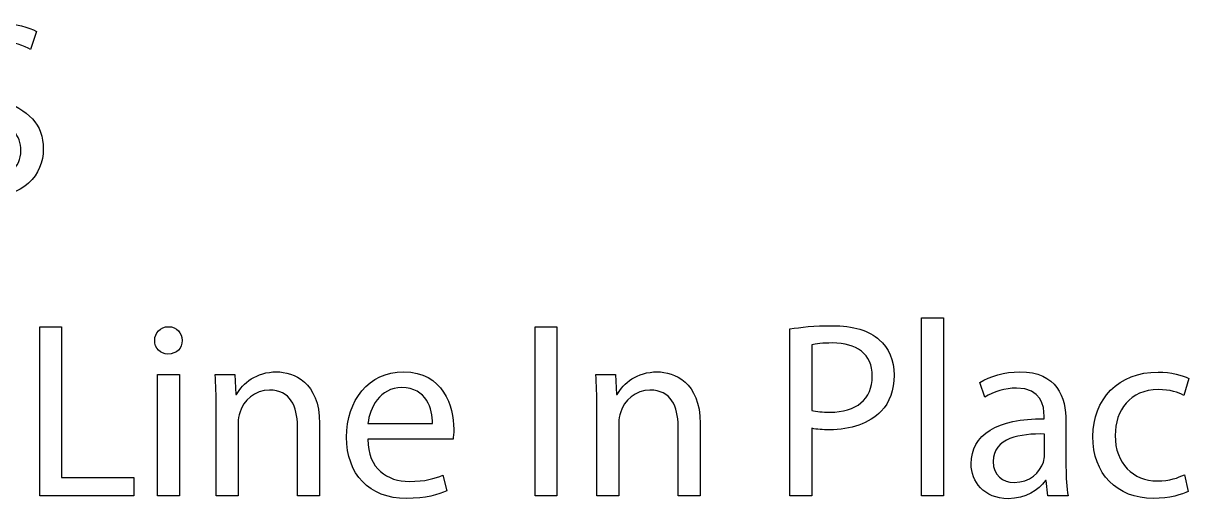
# Model space of a CAD drawing. Header units: centimetres. Extents: x -10.3 to 5.3, y -8.1 to 8.1.
# Drawn here: x -7.832 to -6.357, y -3.282 to -2.68 of the extents above; entities that cross this region are included whole.
import ezdxf

# ---------------------------------------------------------------- set-up
doc = ezdxf.new("R2010")
doc.units = ezdxf.units.CM
doc.header["$MEASUREMENT"] = 0
doc.layers.add('Layer 1', color=7, linetype='Continuous')

msp = doc.modelspace()

# ---------------------------------------------------------------- linework, layer by layer
at = {"layer": 'Layer 1'}
for points, knots in [([(-7.93638, -2.88688), (-7.92495, -2.8945), (-7.90241, -2.90054), (-7.88177, -2.90054), (-7.88177, -2.90054), (-7.83129, -2.90054), (-7.80684, -2.87196), (-7.80684, -2.83894), (-7.80684, -2.83894), (-7.80684, -2.80751), (-7.82526, -2.79004), (-7.86145, -2.77607), (-7.86145, -2.77607), (-7.89098, -2.76464), (-7.904, -2.7548), (-7.904, -2.7348), (-7.904, -2.7348), (-7.904, -2.72019), (-7.89289, -2.70273), (-7.86368, -2.70273), (-7.86368, -2.70273), (-7.84431, -2.70273), (-7.83002, -2.70908), (-7.82304, -2.71289), (-7.82304, -2.71289), (-7.82304, -2.71289), (-7.81542, -2.69035), (-7.81542, -2.69035), (-7.81542, -2.69035), (-7.82494, -2.68495), (-7.84082, -2.67987), (-7.86272, -2.67987), (-7.86272, -2.67987), (-7.90432, -2.67987), (-7.93194, -2.70464), (-7.93194, -2.73797), (-7.93194, -2.73797), (-7.93194, -2.76814), (-7.91035, -2.78623), (-7.87542, -2.79862), (-7.87542, -2.79862), (-7.84653, -2.80973), (-7.8351, -2.82116), (-7.8351, -2.84116), (-7.8351, -2.84116), (-7.8351, -2.86275), (-7.85161, -2.87767), (-7.87987, -2.87767), (-7.87987, -2.87767), (-7.89892, -2.87767), (-7.91702, -2.87132), (-7.9294, -2.8637), (-7.9294, -2.8637), (-7.9294, -2.8637), (-7.93638, -2.88688), (-7.93638, -2.88688)], [0, 0, 0, 0, 0.0666667, 0.0666667, 0.0666667, 0.0666667, 0.1333333, 0.1333333, 0.1333333, 0.1333333, 0.2, 0.2, 0.2, 0.2, 0.2666667, 0.2666667, 0.2666667, 0.2666667, 0.3333333, 0.3333333, 0.3333333, 0.3333333, 0.4, 0.4, 0.4, 0.4, 0.4666667, 0.4666667, 0.4666667, 0.4666667, 0.5333333, 0.5333333, 0.5333333, 0.5333333, 0.6, 0.6, 0.6, 0.6, 0.6666667, 0.6666667, 0.6666667, 0.6666667, 0.7333333, 0.7333333, 0.7333333, 0.7333333, 0.8, 0.8, 0.8, 0.8, 0.8666667, 0.8666667, 0.8666667, 0.8666667, 1, 1, 1, 1]), ([(-7.81127, -3.27835), (-7.81127, -3.27835), (-7.69221, -3.27835), (-7.69221, -3.27835), (-7.69221, -3.27835), (-7.69221, -3.27835), (-7.69221, -3.25517), (-7.69221, -3.25517), (-7.69221, -3.25517), (-7.69221, -3.25517), (-7.78365, -3.25517), (-7.78365, -3.25517), (-7.78365, -3.25517), (-7.78365, -3.25517), (-7.78365, -3.06435), (-7.78365, -3.06435), (-7.78365, -3.06435), (-7.78365, -3.06435), (-7.81127, -3.06435), (-7.81127, -3.06435), (-7.81127, -3.06435), (-7.81127, -3.06435), (-7.81127, -3.27835), (-7.81127, -3.27835)], [0, 0, 0, 0, 0.1428571, 0.1428571, 0.1428571, 0.1428571, 0.2857143, 0.2857143, 0.2857143, 0.2857143, 0.4285714, 0.4285714, 0.4285714, 0.4285714, 0.5714286, 0.5714286, 0.5714286, 0.5714286, 0.7142857, 0.7142857, 0.7142857, 0.7142857, 1, 1, 1, 1]), ([(-7.64839, -3.06404), (-7.65855, -3.06404), (-7.66585, -3.07166), (-7.66585, -3.0815), (-7.66585, -3.0815), (-7.66585, -3.09102), (-7.65887, -3.09864), (-7.64903, -3.09864), (-7.64903, -3.09864), (-7.63791, -3.09864), (-7.63093, -3.09102), (-7.63125, -3.0815), (-7.63125, -3.0815), (-7.63125, -3.07166), (-7.63791, -3.06404), (-7.64839, -3.06404)], [0, 0, 0, 0, 0.2, 0.2, 0.2, 0.2, 0.4, 0.4, 0.4, 0.4, 0.6, 0.6, 0.6, 0.6, 1, 1, 1, 1]), ([(-7.18452, -3.06435), (-7.18452, -3.06435), (-7.18452, -3.27835), (-7.18452, -3.27835), (-7.18452, -3.27835), (-7.18452, -3.27835), (-7.1569, -3.27835), (-7.1569, -3.27835), (-7.1569, -3.27835), (-7.1569, -3.27835), (-7.1569, -3.06435), (-7.1569, -3.06435), (-7.1569, -3.06435), (-7.1569, -3.06435), (-7.18452, -3.06435), (-7.18452, -3.06435)], [0, 0, 0, 0, 0.2, 0.2, 0.2, 0.2, 0.4, 0.4, 0.4, 0.4, 0.6, 0.6, 0.6, 0.6, 1, 1, 1, 1]), ([(-6.86194, -3.27835), (-6.86194, -3.27835), (-6.83432, -3.27835), (-6.83432, -3.27835), (-6.83432, -3.27835), (-6.83432, -3.27835), (-6.83432, -3.19262), (-6.83432, -3.19262), (-6.83432, -3.19262), (-6.82797, -3.19421), (-6.82035, -3.19453), (-6.81209, -3.19453), (-6.81209, -3.19453), (-6.7851, -3.19453), (-6.76129, -3.18659), (-6.74669, -3.17103), (-6.74669, -3.17103), (-6.73589, -3.15992), (-6.73018, -3.14468), (-6.73018, -3.12531), (-6.73018, -3.12531), (-6.73018, -3.10626), (-6.73716, -3.09071), (-6.74891, -3.08055), (-6.74891, -3.08055), (-6.76161, -3.06912), (-6.78161, -3.06277), (-6.80892, -3.06277), (-6.80892, -3.06277), (-6.83114, -3.06277), (-6.8486, -3.06467), (-6.86194, -3.06689), (-6.86194, -3.06689), (-6.86194, -3.06689), (-6.86194, -3.27835), (-6.86194, -3.27835)], [0, 0, 0, 0, 0.1, 0.1, 0.1, 0.1, 0.2, 0.2, 0.2, 0.2, 0.3, 0.3, 0.3, 0.3, 0.4, 0.4, 0.4, 0.4, 0.5, 0.5, 0.5, 0.5, 0.6, 0.6, 0.6, 0.6, 0.7, 0.7, 0.7, 0.7, 0.8, 0.8, 0.8, 0.8, 1, 1, 1, 1]), ([(-6.69557, -3.27835), (-6.69557, -3.27835), (-6.66763, -3.27835), (-6.66763, -3.27835), (-6.66763, -3.27835), (-6.66763, -3.27835), (-6.66763, -3.05292), (-6.66763, -3.05292), (-6.66763, -3.05292), (-6.66763, -3.05292), (-6.69557, -3.05292), (-6.69557, -3.05292), (-6.69557, -3.05292), (-6.69557, -3.05292), (-6.69557, -3.27835), (-6.69557, -3.27835)], [0, 0, 0, 0, 0.2, 0.2, 0.2, 0.2, 0.4, 0.4, 0.4, 0.4, 0.6, 0.6, 0.6, 0.6, 1, 1, 1, 1]), ([(-6.83432, -3.0869), (-6.82955, -3.08563), (-6.82035, -3.08467), (-6.80828, -3.08467), (-6.80828, -3.08467), (-6.7778, -3.08467), (-6.7578, -3.09833), (-6.7578, -3.12658), (-6.7578, -3.12658), (-6.7578, -3.15611), (-6.77812, -3.1723), (-6.81146, -3.1723), (-6.81146, -3.1723), (-6.82066, -3.1723), (-6.82828, -3.17167), (-6.83432, -3.17008), (-6.83432, -3.17008), (-6.83432, -3.17008), (-6.83432, -3.0869), (-6.83432, -3.0869)], [0, 0, 0, 0, 0.1666667, 0.1666667, 0.1666667, 0.1666667, 0.3333333, 0.3333333, 0.3333333, 0.3333333, 0.5, 0.5, 0.5, 0.5, 0.6666667, 0.6666667, 0.6666667, 0.6666667, 1, 1, 1, 1]), ([(-7.63442, -3.27835), (-7.63442, -3.27835), (-7.63442, -3.12468), (-7.63442, -3.12468), (-7.63442, -3.12468), (-7.63442, -3.12468), (-7.66236, -3.12468), (-7.66236, -3.12468), (-7.66236, -3.12468), (-7.66236, -3.12468), (-7.66236, -3.27835), (-7.66236, -3.27835), (-7.66236, -3.27835), (-7.66236, -3.27835), (-7.63442, -3.27835), (-7.63442, -3.27835)], [0, 0, 0, 0, 0.2, 0.2, 0.2, 0.2, 0.4, 0.4, 0.4, 0.4, 0.6, 0.6, 0.6, 0.6, 1, 1, 1, 1]), ([(-7.58806, -3.27835), (-7.58806, -3.27835), (-7.56012, -3.27835), (-7.56012, -3.27835), (-7.56012, -3.27835), (-7.56012, -3.27835), (-7.56012, -3.18596), (-7.56012, -3.18596), (-7.56012, -3.18596), (-7.56012, -3.18119), (-7.55949, -3.17643), (-7.55822, -3.17294), (-7.55822, -3.17294), (-7.55345, -3.15738), (-7.53917, -3.14436), (-7.52075, -3.14436), (-7.52075, -3.14436), (-7.4944, -3.14436), (-7.48519, -3.165), (-7.48519, -3.18977), (-7.48519, -3.18977), (-7.48519, -3.18977), (-7.48519, -3.27835), (-7.48519, -3.27835), (-7.48519, -3.27835), (-7.48519, -3.27835), (-7.45725, -3.27835), (-7.45725, -3.27835), (-7.45725, -3.27835), (-7.45725, -3.27835), (-7.45725, -3.18659), (-7.45725, -3.18659), (-7.45725, -3.18659), (-7.45725, -3.13389), (-7.49027, -3.12119), (-7.51154, -3.12119), (-7.51154, -3.12119), (-7.53694, -3.12119), (-7.55472, -3.13547), (-7.56234, -3.15008), (-7.56234, -3.15008), (-7.56234, -3.15008), (-7.56298, -3.15008), (-7.56298, -3.15008), (-7.56298, -3.15008), (-7.56298, -3.15008), (-7.56457, -3.12468), (-7.56457, -3.12468), (-7.56457, -3.12468), (-7.56457, -3.12468), (-7.58933, -3.12468), (-7.58933, -3.12468), (-7.58933, -3.12468), (-7.58838, -3.13738), (-7.58806, -3.1504), (-7.58806, -3.16627), (-7.58806, -3.16627), (-7.58806, -3.16627), (-7.58806, -3.27835), (-7.58806, -3.27835)], [0, 0, 0, 0, 0.0625, 0.0625, 0.0625, 0.0625, 0.125, 0.125, 0.125, 0.125, 0.1875, 0.1875, 0.1875, 0.1875, 0.25, 0.25, 0.25, 0.25, 0.3125, 0.3125, 0.3125, 0.3125, 0.375, 0.375, 0.375, 0.375, 0.4375, 0.4375, 0.4375, 0.4375, 0.5, 0.5, 0.5, 0.5, 0.5625, 0.5625, 0.5625, 0.5625, 0.625, 0.625, 0.625, 0.625, 0.6875, 0.6875, 0.6875, 0.6875, 0.75, 0.75, 0.75, 0.75, 0.8125, 0.8125, 0.8125, 0.8125, 0.875, 0.875, 0.875, 0.875, 1, 1, 1, 1]), ([(-7.28834, -3.20659), (-7.28803, -3.20374), (-7.28739, -3.19929), (-7.28739, -3.19358), (-7.28739, -3.19358), (-7.28739, -3.16532), (-7.30073, -3.12119), (-7.35089, -3.12119), (-7.35089, -3.12119), (-7.39566, -3.12119), (-7.42296, -3.1577), (-7.42296, -3.20405), (-7.42296, -3.20405), (-7.42296, -3.25041), (-7.39471, -3.28153), (-7.3474, -3.28153), (-7.3474, -3.28153), (-7.32295, -3.28153), (-7.30612, -3.27644), (-7.29628, -3.272), (-7.29628, -3.272), (-7.29628, -3.272), (-7.30104, -3.252), (-7.30104, -3.252), (-7.30104, -3.252), (-7.31152, -3.25644), (-7.32359, -3.25993), (-7.34359, -3.25993), (-7.34359, -3.25993), (-7.37153, -3.25993), (-7.39566, -3.24438), (-7.39629, -3.20659), (-7.39629, -3.20659), (-7.39629, -3.20659), (-7.28834, -3.20659), (-7.28834, -3.20659)], [0, 0, 0, 0, 0.1, 0.1, 0.1, 0.1, 0.2, 0.2, 0.2, 0.2, 0.3, 0.3, 0.3, 0.3, 0.4, 0.4, 0.4, 0.4, 0.5, 0.5, 0.5, 0.5, 0.6, 0.6, 0.6, 0.6, 0.7, 0.7, 0.7, 0.7, 0.8, 0.8, 0.8, 0.8, 1, 1, 1, 1]), ([(-7.10641, -3.27835), (-7.10641, -3.27835), (-7.07847, -3.27835), (-7.07847, -3.27835), (-7.07847, -3.27835), (-7.07847, -3.27835), (-7.07847, -3.18596), (-7.07847, -3.18596), (-7.07847, -3.18596), (-7.07847, -3.18119), (-7.07784, -3.17643), (-7.07657, -3.17294), (-7.07657, -3.17294), (-7.0718, -3.15738), (-7.05752, -3.14436), (-7.0391, -3.14436), (-7.0391, -3.14436), (-7.01275, -3.14436), (-7.00354, -3.165), (-7.00354, -3.18977), (-7.00354, -3.18977), (-7.00354, -3.18977), (-7.00354, -3.27835), (-7.00354, -3.27835), (-7.00354, -3.27835), (-7.00354, -3.27835), (-6.9756, -3.27835), (-6.9756, -3.27835), (-6.9756, -3.27835), (-6.9756, -3.27835), (-6.9756, -3.18659), (-6.9756, -3.18659), (-6.9756, -3.18659), (-6.9756, -3.13389), (-7.00862, -3.12119), (-7.02989, -3.12119), (-7.02989, -3.12119), (-7.05529, -3.12119), (-7.07307, -3.13547), (-7.08069, -3.15008), (-7.08069, -3.15008), (-7.08069, -3.15008), (-7.08133, -3.15008), (-7.08133, -3.15008), (-7.08133, -3.15008), (-7.08133, -3.15008), (-7.08292, -3.12468), (-7.08292, -3.12468), (-7.08292, -3.12468), (-7.08292, -3.12468), (-7.10768, -3.12468), (-7.10768, -3.12468), (-7.10768, -3.12468), (-7.10673, -3.13738), (-7.10641, -3.1504), (-7.10641, -3.16627), (-7.10641, -3.16627), (-7.10641, -3.16627), (-7.10641, -3.27835), (-7.10641, -3.27835)], [0, 0, 0, 0, 0.0625, 0.0625, 0.0625, 0.0625, 0.125, 0.125, 0.125, 0.125, 0.1875, 0.1875, 0.1875, 0.1875, 0.25, 0.25, 0.25, 0.25, 0.3125, 0.3125, 0.3125, 0.3125, 0.375, 0.375, 0.375, 0.375, 0.4375, 0.4375, 0.4375, 0.4375, 0.5, 0.5, 0.5, 0.5, 0.5625, 0.5625, 0.5625, 0.5625, 0.625, 0.625, 0.625, 0.625, 0.6875, 0.6875, 0.6875, 0.6875, 0.75, 0.75, 0.75, 0.75, 0.8125, 0.8125, 0.8125, 0.8125, 0.875, 0.875, 0.875, 0.875, 1, 1, 1, 1]), ([(-6.51015, -3.27835), (-6.51206, -3.26787), (-6.51269, -3.25485), (-6.51269, -3.24152), (-6.51269, -3.24152), (-6.51269, -3.24152), (-6.51269, -3.18405), (-6.51269, -3.18405), (-6.51269, -3.18405), (-6.51269, -3.15325), (-6.52412, -3.12119), (-6.57111, -3.12119), (-6.57111, -3.12119), (-6.59048, -3.12119), (-6.60889, -3.12658), (-6.62159, -3.13484), (-6.62159, -3.13484), (-6.62159, -3.13484), (-6.61524, -3.15325), (-6.61524, -3.15325), (-6.61524, -3.15325), (-6.60445, -3.14627), (-6.58953, -3.14182), (-6.57524, -3.14182), (-6.57524, -3.14182), (-6.54381, -3.14182), (-6.54031, -3.16468), (-6.54031, -3.17738), (-6.54031, -3.17738), (-6.54031, -3.17738), (-6.54031, -3.18056), (-6.54031, -3.18056), (-6.54031, -3.18056), (-6.59969, -3.18024), (-6.63271, -3.20056), (-6.63271, -3.23771), (-6.63271, -3.23771), (-6.63271, -3.25993), (-6.61683, -3.28184), (-6.58572, -3.28184), (-6.58572, -3.28184), (-6.56381, -3.28184), (-6.5473, -3.27105), (-6.53873, -3.25898), (-6.53873, -3.25898), (-6.53873, -3.25898), (-6.53777, -3.25898), (-6.53777, -3.25898), (-6.53777, -3.25898), (-6.53777, -3.25898), (-6.53555, -3.27835), (-6.53555, -3.27835), (-6.53555, -3.27835), (-6.53555, -3.27835), (-6.51015, -3.27835), (-6.51015, -3.27835)], [0, 0, 0, 0, 0.0666667, 0.0666667, 0.0666667, 0.0666667, 0.1333333, 0.1333333, 0.1333333, 0.1333333, 0.2, 0.2, 0.2, 0.2, 0.2666667, 0.2666667, 0.2666667, 0.2666667, 0.3333333, 0.3333333, 0.3333333, 0.3333333, 0.4, 0.4, 0.4, 0.4, 0.4666667, 0.4666667, 0.4666667, 0.4666667, 0.5333333, 0.5333333, 0.5333333, 0.5333333, 0.6, 0.6, 0.6, 0.6, 0.6666667, 0.6666667, 0.6666667, 0.6666667, 0.7333333, 0.7333333, 0.7333333, 0.7333333, 0.8, 0.8, 0.8, 0.8, 0.8666667, 0.8666667, 0.8666667, 0.8666667, 1, 1, 1, 1]), ([(-6.36283, -3.25168), (-6.37076, -3.25517), (-6.38124, -3.2593), (-6.39712, -3.2593), (-6.39712, -3.2593), (-6.4276, -3.2593), (-6.45046, -3.23739), (-6.45046, -3.20183), (-6.45046, -3.20183), (-6.45046, -3.16976), (-6.43141, -3.14373), (-6.39616, -3.14373), (-6.39616, -3.14373), (-6.38092, -3.14373), (-6.37045, -3.14722), (-6.36378, -3.15103), (-6.36378, -3.15103), (-6.36378, -3.15103), (-6.35743, -3.12944), (-6.35743, -3.12944), (-6.35743, -3.12944), (-6.36505, -3.12563), (-6.37965, -3.1215), (-6.39616, -3.1215), (-6.39616, -3.1215), (-6.44633, -3.1215), (-6.47871, -3.15579), (-6.47871, -3.2031), (-6.47871, -3.2031), (-6.47871, -3.25009), (-6.44855, -3.28153), (-6.4022, -3.28153), (-6.4022, -3.28153), (-6.38156, -3.28153), (-6.36537, -3.27644), (-6.35806, -3.27263), (-6.35806, -3.27263), (-6.35806, -3.27263), (-6.36283, -3.25168), (-6.36283, -3.25168)], [0, 0, 0, 0, 0.0909091, 0.0909091, 0.0909091, 0.0909091, 0.1818182, 0.1818182, 0.1818182, 0.1818182, 0.2727273, 0.2727273, 0.2727273, 0.2727273, 0.3636364, 0.3636364, 0.3636364, 0.3636364, 0.4545455, 0.4545455, 0.4545455, 0.4545455, 0.5454545, 0.5454545, 0.5454545, 0.5454545, 0.6363636, 0.6363636, 0.6363636, 0.6363636, 0.7272727, 0.7272727, 0.7272727, 0.7272727, 0.8181818, 0.8181818, 0.8181818, 0.8181818, 1, 1, 1, 1]), ([(-7.39598, -3.18659), (-7.39375, -3.16722), (-7.38137, -3.14119), (-7.35311, -3.14119), (-7.35311, -3.14119), (-7.32168, -3.14119), (-7.31406, -3.16881), (-7.31438, -3.18659), (-7.31438, -3.18659), (-7.31438, -3.18659), (-7.39598, -3.18659), (-7.39598, -3.18659)], [0, 0, 0, 0, 0.25, 0.25, 0.25, 0.25, 0.5, 0.5, 0.5, 0.5, 1, 1, 1, 1]), ([(-6.53968, -3.2266), (-6.53968, -3.22945), (-6.54031, -3.23263), (-6.54127, -3.23549), (-6.54127, -3.23549), (-6.54571, -3.2485), (-6.55841, -3.2612), (-6.57841, -3.2612), (-6.57841, -3.2612), (-6.5927, -3.2612), (-6.60477, -3.25263), (-6.60477, -3.23453), (-6.60477, -3.23453), (-6.60477, -3.20469), (-6.57016, -3.19929), (-6.53968, -3.19993), (-6.53968, -3.19993), (-6.53968, -3.19993), (-6.53968, -3.2266), (-6.53968, -3.2266)], [0, 0, 0, 0, 0.1666667, 0.1666667, 0.1666667, 0.1666667, 0.3333333, 0.3333333, 0.3333333, 0.3333333, 0.5, 0.5, 0.5, 0.5, 0.6666667, 0.6666667, 0.6666667, 0.6666667, 1, 1, 1, 1])]:
    msp.add_open_spline(points, degree=3, knots=knots, dxfattribs=at)

doc.saveas('drawing.dxf')
